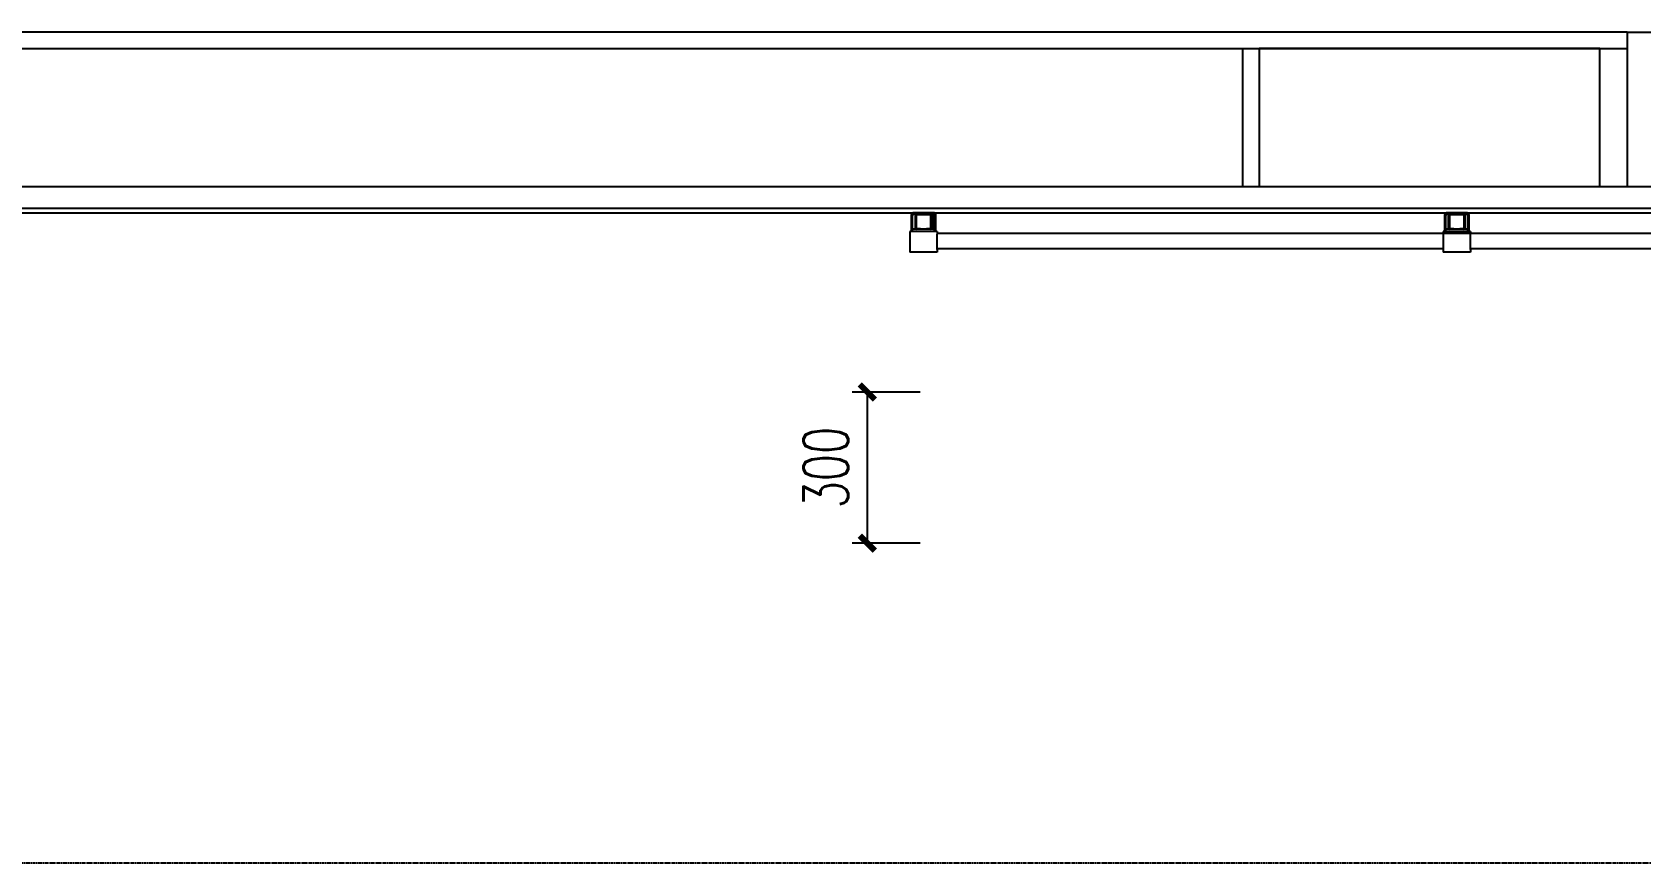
# Model space of a CAD drawing. Extents: x -1899985 to 1774885, y 556286 to 2175695.
# Drawn here: x -1095754 to -1092559, y 578887 to 580537 of the extents above; entities that cross this region are included whole.
import ezdxf

# ---------------------------------------------------------------- set-up
doc = ezdxf.new("R2010")
doc.units = 0
doc.header["$LTSCALE"] = 10
doc.header["$MEASUREMENT"] = 0
doc.linetypes.add('20剖面图$0$DASH', pattern=[0.35, 0.25, -0.1])
doc.layers.get('Defpoints').update_dxf_attribs({"color": 210})
for name, color, linetype in [('20剖面图$0$A-LIN-V', 9, 'Continuous'), ('20剖面图$0$S-SB', 21, 'Continuous'), ('20剖面图$0$建-尺寸', 3, 'Continuous'), ('A-LIN-V', 9, 'Continuous')]:
    doc.layers.add(name, color=color, linetype=linetype)
doc.styles.add('20剖面图$0$A-DIM_T3', font='SIMPLEX', dxfattribs={"width": 0.705882, "bigfont": 'GBCBIG'})
doc.dimstyles.new('20剖面图$0$A-DIM&&30', dxfattribs={"dimtxt": 89.25, "dimasz": 30, "dimexe": 30, "dimexo": 30, "dimgap": 37.875, "dimtad": 1, "dimdec": 0, "dimzin": 0, "dimdsep": 46, "dimtxsty": '20剖面图$0$A-DIM_T3', "dimblk": '20剖面图$0$_ArchTick', "dimcen": 0.09, "dimclrt": 7, "dimazin": 2, "dimtfac": 1, "dimtdec": 0, "dimtix": 1, "dimtmove": 2, "dimatfit": 3, "dimfxl": 1, "dimtolj": 1, "dimtzin": 0, "dimarcsym": 0})

# ---------------------------------------------------------------- blocks, each defined once
blk = doc.blocks.new('20剖面图$0$11')
at = {"layer": '20剖面图$0$A-LIN-V'}
h = blk.add_hatch(color=1, dxfattribs=at)
h.dxf.hatch_style = 1
h.paths.add_polyline_path([(1602629.8, -76162.3, 0.414214), (1602633.1, -76159.1), (1602633.1, -76135.2, 0.414214), (1602629.8, -76131.9), (1602636.3, -76131.9, -0.414214), (1602638.8, -76134.3), (1602638.8, -76164.3), (1602638.4, -76164), (1602638.4, -76162.3)])
h = blk.add_hatch(color=1, dxfattribs=at)
h.dxf.hatch_style = 1
h.paths.add_polyline_path([(1602592.2, -76166.7), (1602595, -76164), (1602595, -76166.7)])
h.paths.add_polyline_path([(1602638.4, -76166.7), (1602638.4, -76164), (1602641.2, -76166.7)])
h = blk.add_hatch(color=1, dxfattribs=at)
h.dxf.hatch_style = 1
h.paths.add_polyline_path([(1603651.4, -76166.7), (1603654.2, -76164), (1603654.2, -76166.7)])
h.paths.add_polyline_path([(1603697.6, -76166.7), (1603697.6, -76164), (1603700.4, -76166.7)])
at = {"color": 1, "linetype": '20剖面图$0$DASH'}
blk.add_lwpolyline([(1594308.9, -77420.6), (1605666.4, -77420.6)], dxfattribs=at)
at = {"layer": '20剖面图$0$A-LIN-V', "color": 1}
for p, q in [((1604014.2, -75770.7), (1595896.1, -75770.7)), ((1604014.2, -75770.7), (1604014.2, -76077.3)), ((1604014.2, -75770.7), (1604068.6, -75770.7)), ((1598289.9, -75803.4), (1604014.2, -75803.4)), ((1603250.9, -76077.3), (1603250.9, -75803.4)), ((1603283.5, -75803.4), (1603283.5, -76077.3)), ((1603959.9, -75803.4), (1603283.5, -75803.4)), ((1603959.9, -76077.3), (1603959.9, -75803.4)), ((1592562.4, -76077.3), (1605899.7, -76077.3)), ((1594075.6, -76129.5), (1605899.7, -76129.5)), ((1605899.7, -76120.8), (1598840.1, -76120.8)), ((1602592.3, -76134.3), (1602592.3, -76166.6)), ((1602594.7, -76164.2), (1602594.7, -76134.3)), ((1602636.3, -76129.5), (1602597.2, -76129.5)), ((1602597.2, -76131.9), (1602603.7, -76131.9)), ((1602600.5, -76159.1), (1602600.5, -76135.2)), ((1602602.1, -76135.2), (1602602.1, -76159.1)), ((1602603.7, -76131.9), (1602629.8, -76131.9)), ((1602629.8, -76133.5), (1602603.7, -76133.5)), ((1602629.8, -76131.9), (1602636.3, -76131.9)), ((1602631.4, -76159.1), (1602631.4, -76135.2)), ((1602633.1, -76135.2), (1602633.1, -76159.1)), ((1602638.8, -76134.3), (1602638.8, -76164.3)), ((1602641.2, -76166.7), (1602641.2, -76134.3)), ((1603651.5, -76134.3), (1603651.5, -76166.6)), ((1603653.9, -76164.2), (1603653.9, -76134.3)), ((1603695.5, -76129.5), (1603656.4, -76129.5)), ((1603656.4, -76131.9), (1603662.9, -76131.9)), ((1603659.7, -76159.1), (1603659.7, -76135.2)), ((1603661.3, -76135.2), (1603661.3, -76159.1)), ((1603662.9, -76131.9), (1603689, -76131.9)), ((1603689, -76133.5), (1603662.9, -76133.5)), ((1603689, -76131.9), (1603695.5, -76131.9)), ((1603690.6, -76159.1), (1603690.6, -76135.2)), ((1603692.3, -76135.2), (1603692.3, -76159.1)), ((1603698, -76134.3), (1603698, -76164.3)), ((1603700.4, -76166.7), (1603700.4, -76134.3)), ((1602592.2, -76166.7), (1602589.5, -76166.7)), ((1602589.5, -76166.7), (1602589.5, -76172.1)), ((1602592.2, -76166.7), (1602595, -76164)), ((1602595, -76166.7), (1602592.2, -76166.7)), ((1602603.7, -76162.3), (1602595, -76162.3)), ((1602595, -76166.7), (1602595, -76162.3)), ((1602638.4, -76166.7), (1602595, -76166.7)), ((1602603.7, -76160.7), (1602610.8, -76160.7)), ((1602610.8, -76162.3), (1602603.7, -76162.3)), ((1602610.8, -76160.7), (1602610.8, -76162.3)), ((1602622.7, -76162.3), (1602610.8, -76162.3)), ((1602622.7, -76162.3), (1602622.7, -76160.7)), ((1602622.7, -76160.7), (1602629.8, -76160.7)), ((1602629.8, -76162.3), (1602622.7, -76162.3)), ((1602638.4, -76162.3), (1602629.8, -76162.3)), ((1602638.4, -76166.7), (1602638.4, -76162.3)), ((1602638.4, -76164), (1602641.2, -76166.7)), ((1602641.2, -76166.7), (1602638.4, -76166.7)), ((1602643.9, -76166.7), (1602641.2, -76166.7)), ((1602643.9, -76166.7), (1602643.9, -76172.1)), ((1602643.9, -76169.9), (1603648.7, -76169.9)), ((1603532, -76169.9), (1604236.6, -76169.9)), ((1603651.4, -76166.7), (1603648.7, -76166.7)), ((1603648.7, -76166.7), (1603648.7, -76172.1)), ((1603651.4, -76166.7), (1603654.2, -76164)), ((1603654.2, -76166.7), (1603651.4, -76166.7)), ((1603662.9, -76162.3), (1603654.2, -76162.3)), ((1603654.2, -76166.7), (1603654.2, -76162.3)), ((1603697.6, -76166.7), (1603654.2, -76166.7)), ((1603662.9, -76160.7), (1603670, -76160.7)), ((1603670, -76162.3), (1603662.9, -76162.3)), ((1603670, -76160.7), (1603670, -76162.3)), ((1603681.9, -76162.3), (1603670, -76162.3)), ((1603681.9, -76162.3), (1603681.9, -76160.7)), ((1603681.9, -76160.7), (1603689, -76160.7)), ((1603689, -76162.3), (1603681.9, -76162.3)), ((1603697.6, -76162.3), (1603689, -76162.3)), ((1603697.6, -76166.7), (1603697.6, -76162.3)), ((1603697.6, -76164), (1603700.4, -76166.7)), ((1603700.4, -76166.7), (1603697.6, -76166.7)), ((1603703.1, -76166.7), (1603700.4, -76166.7)), ((1603703.1, -76166.7), (1603703.1, -76172.1)), ((1603703.1, -76169.9), (1605168.1, -76169.9)), ((1602589.5, -76172.1), (1602589.5, -76202.6)), ((1602589.5, -76202.6), (1602589.5, -76208)), ((1602643.9, -76202.6), (1602643.9, -76172.1)), ((1602643.9, -76200.4), (1603648.7, -76200.4)), ((1602643.9, -76202.6), (1602643.9, -76208)), ((1603648.7, -76172.1), (1603648.7, -76202.6)), ((1603648.7, -76202.6), (1603648.7, -76208)), ((1603703.1, -76202.6), (1603703.1, -76172.1)), ((1603703.1, -76200.4), (1605168.1, -76200.4)), ((1603703.1, -76202.6), (1603703.1, -76208)), ((1602643.9, -76208), (1602589.5, -76208)), ((1603703.1, -76208), (1603648.7, -76208))]:
    blk.add_line(p, q, dxfattribs=at)
for centre, radius, start, end in [((1602597.2, -76134.3), 4.89, 90, 180), ((1602597.2, -76134.3), 2.45, 90, 180), ((1602603.7, -76135.2), 3.26, 90, 180), ((1602603.7, -76135.2), 1.63, 90, 180), ((1602629.8, -76135.2), 3.26, 0, 90), ((1602629.8, -76135.2), 1.63, 360, 90), ((1602636.3, -76134.3), 4.89, 360, 90), ((1602636.3, -76134.3), 2.45, 360, 90), ((1603656.4, -76134.3), 4.89, 90, 180), ((1603656.4, -76134.3), 2.45, 90, 180), ((1603662.9, -76135.2), 3.26, 90, 180), ((1603662.9, -76135.2), 1.63, 90, 180), ((1603689, -76135.2), 3.26, 360, 90), ((1603689, -76135.2), 1.63, 360, 90), ((1603695.5, -76134.3), 4.89, 0, 90), ((1603695.5, -76134.3), 2.45, 0, 90), ((1602603.7, -76159.1), 3.26, 180, 270), ((1602603.7, -76159.1), 1.63, 180, 270), ((1602629.8, -76159.1), 3.26, 270, 0), ((1602629.8, -76159.1), 1.63, 270, 360), ((1603662.9, -76159.1), 3.26, 180, 270), ((1603662.9, -76159.1), 1.63, 180, 270), ((1603689, -76159.1), 3.26, 270, 360), ((1603689, -76159.1), 1.63, 270, 360)]:
    blk.add_arc(centre, radius, start, end, dxfattribs=at)
blk = doc.blocks.new('20剖面图$0$23423wer')
at = {"layer": '20剖面图$0$S-SB', "xscale": 0.735970624901321, "yscale": 0.735970624901321, "zscale": 0.735970624901321}
blk.add_blockref('20剖面图$0$11', (-2850596.9, 597906.1), dxfattribs=at)
blk = doc.blocks.new('20剖面图$0$_ArchTick')
at = {"color": 0, "linetype": 'ByBlock', "const_width": 0.4}
blk.add_lwpolyline([(-0.5, -0.5), (0.5, 0.5)], dxfattribs=at)
blk = doc.blocks.new('*D245')
at = {"layer": '20剖面图$0$建-尺寸', "color": 0, "lineweight": -2, "transparency": 16777216}
for p, q in [((-1093990, 579822.5), (-1094125, 579822.5)), ((-1094095, 579522.5), (-1094095, 579822.5)), ((-1093990, 579522.5), (-1094125, 579522.5))]:
    blk.add_line(p, q, dxfattribs=at)
at = {"layer": 'Defpoints', "color": 0, "transparency": 16777216}
for p in [(-1094095, 579822.5), (-1093960, 579822.5), (-1093960, 579522.5)]:
    blk.add_point(p, dxfattribs=at)
at = {"layer": '20剖面图$0$建-尺寸', "color": 0, "lineweight": -2, "transparency": 16777216, "xscale": 30, "yscale": 30, "zscale": 30}
for p, rotation in [((-1094095, 579822.5), 90), ((-1094095, 579522.5), 270)]:
    blk.add_blockref('20剖面图$0$_ArchTick', p, dxfattribs=dict(at, rotation=rotation))
at = {"layer": '20剖面图$0$建-尺寸', "color": 7, "transparency": 16777216, "insert": (-1094177.5, 579672.5), "char_height": 89.25, "attachment_point": 5, "rotation": 90, "style": '20剖面图$0$A-DIM_T3'}
blk.add_mtext('\\A1;300', dxfattribs=at)
blk = doc.blocks.new('20剖面图')
at = {"xscale": 1.35874988235309, "yscale": 1.35874988235309, "zscale": 1.35874988235309}
blk.add_blockref('20剖面图$0$23423wer', (1176648.1, -156096.8), dxfattribs=at)
at = {"layer": '20剖面图$0$建-尺寸'}
dim = blk.add_aligned_dim(p1=(-1093960, 579522.5), p2=(-1093960, 579822.5), distance=135, dimstyle='20剖面图$0$A-DIM&&30', dxfattribs=at)
dim.commit()
dim.dimension.update_dxf_attribs({"geometry": '*D245', "text_midpoint": (-1094177.5, 579672.5)})

msp = doc.modelspace()

# ---------------------------------------------------------------- block references
at = {"layer": 'A-LIN-V'}
msp.add_blockref('20剖面图', (0, 0), dxfattribs=at)

doc.saveas('drawing.dxf')
